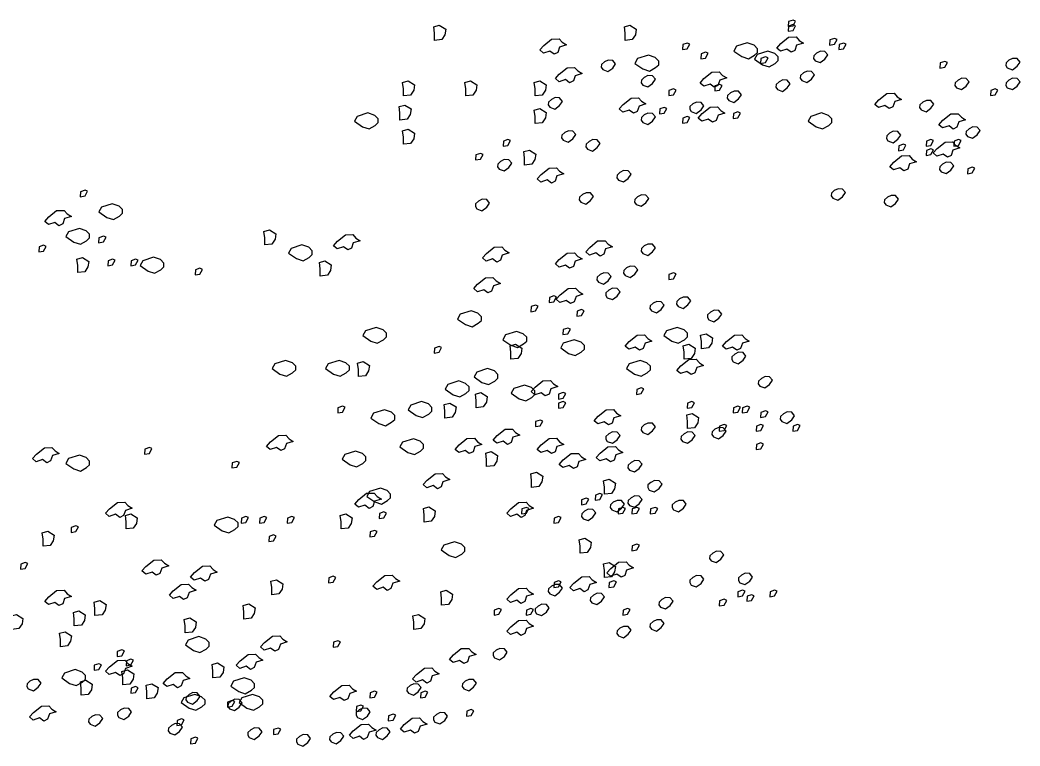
# Model space of a CAD drawing. Header units: millimetres. Extents: x 462666 to 1244237, y 2328025 to 3795663.
# Drawn here: x 1080367 to 1082517, y 2913817 to 2915377 of the extents above; entities that cross this region are included whole.
import ezdxf

# ---------------------------------------------------------------- set-up
doc = ezdxf.new("R2010")
doc.units = ezdxf.units.MM
doc.layers.add('arbre', color=250, linetype='Continuous')

# ---------------------------------------------------------------- blocks, each defined once
blk = doc.blocks.new('arbre3')
at = {"layer": 'arbre', "color": 252}
for points in [[(261.8606, 26.7854), (261.8606, 26.8441), (261.854, 26.8962), (261.8997, 26.9092), (261.9518, 26.8766), (261.9453, 26.831), (261.9192, 26.7919)], [(263.4279, 26.7854), (263.4279, 26.8441), (263.4214, 26.8962), (263.467, 26.9092), (263.5191, 26.8766), (263.5126, 26.831), (263.4865, 26.7919)], [(264.7693, 26.8985), (264.8084, 26.905), (264.8302, 26.9441), (264.8084, 26.9528), (264.7715, 26.9398)], [(264.7693, 26.8607), (264.8084, 26.8672), (264.8302, 26.9063), (264.8084, 26.915), (264.7715, 26.902)], [(264.7073, 26.7593), (264.7725, 26.8114), (264.8334, 26.8136), (264.8594, 26.7854), (264.8942, 26.7636), (264.8377, 26.7462), (264.8225, 26.7028), (264.7921, 26.6876), (264.7573, 26.7137), (264.7051, 26.6963), (264.6747, 26.7223)], [(262.7581, 26.7433), (262.8233, 26.7955), (262.8841, 26.7976), (262.9102, 26.7694), (262.945, 26.7477), (262.8885, 26.7303), (262.8733, 26.6868), (262.8428, 26.6716), (262.808, 26.6977), (262.7559, 26.6803), (262.7255, 26.7064)], [(263.8997, 26.7095), (263.9388, 26.716), (263.9605, 26.7551), (263.9388, 26.7638), (263.9018, 26.7508)], [(264.3871, 26.6521), (264.4414, 26.6347), (264.4914, 26.6629), (264.5175, 26.6868), (264.5175, 26.7172), (264.4892, 26.7455), (264.4327, 26.765), (264.3436, 26.7368), (264.3219, 26.6977)], [(265.1096, 26.7473), (265.1487, 26.7538), (265.1705, 26.7929), (265.1487, 26.8016), (265.1118, 26.7886)], [(265.1852, 26.7095), (265.2244, 26.716), (265.2461, 26.7551), (265.2244, 26.7638), (265.1874, 26.7508)], [(263.5732, 26.5504), (263.6275, 26.533), (263.6775, 26.5612), (263.7036, 26.5851), (263.7036, 26.6155), (263.6753, 26.6438), (263.6188, 26.6633), (263.5297, 26.6351), (263.508, 26.596)], [(264.0509, 26.6339), (264.09, 26.6404), (264.1118, 26.6795), (264.09, 26.6882), (264.0531, 26.6752)], [(264.5566, 26.5843), (264.611, 26.5669), (264.661, 26.5951), (264.687, 26.619), (264.687, 26.6494), (264.6588, 26.6777), (264.6023, 26.6972), (264.5132, 26.669), (264.4914, 26.6299)], [(264.5424, 26.5961), (264.5816, 26.6026), (264.6033, 26.6417), (264.5816, 26.6504), (264.5446, 26.6374)], [(264.9897, 26.6179), (265.031, 26.6027), (265.0702, 26.6309), (265.0941, 26.6657), (265.0702, 26.6939), (265.0332, 26.6961), (265.0028, 26.6809), (264.9789, 26.6592), (264.9767, 26.6374)], [(263.2449, 26.5452), (263.2862, 26.53), (263.3254, 26.5582), (263.3493, 26.593), (263.3254, 26.6213), (263.2884, 26.6234), (263.258, 26.6082), (263.2341, 26.5865), (263.2319, 26.5648)], [(266.0171, 26.5583), (266.0562, 26.5648), (266.0779, 26.604), (266.0562, 26.6126), (266.0193, 26.5996)], [(266.571, 26.5592), (266.6123, 26.544), (266.6514, 26.5722), (266.6753, 26.607), (266.6514, 26.6352), (266.6144, 26.6374), (266.584, 26.6222), (266.5601, 26.6005), (266.5579, 26.5788)], [(262.8866, 26.5083), (262.9518, 26.5605), (263.0126, 26.5626), (263.0387, 26.5344), (263.0735, 26.5127), (263.017, 26.4953), (263.0018, 26.4518), (262.9713, 26.4366), (262.9366, 26.4627), (262.8844, 26.4453), (262.854, 26.4714)], [(263.5721, 26.418), (263.6134, 26.4028), (263.6525, 26.4311), (263.6764, 26.4658), (263.6525, 26.4941), (263.6156, 26.4963), (263.5851, 26.481), (263.5612, 26.4593), (263.5591, 26.4376)], [(264.0762, 26.4718), (264.1414, 26.524), (264.2022, 26.5261), (264.2283, 26.4979), (264.2631, 26.4762), (264.2066, 26.4588), (264.1914, 26.4153), (264.161, 26.4001), (264.1262, 26.4262), (264.074, 26.4088), (264.0436, 26.4349)], [(264.8807, 26.4544), (264.922, 26.4392), (264.9611, 26.4674), (264.985, 26.5022), (264.9611, 26.5304), (264.9242, 26.5326), (264.8937, 26.5174), (264.8698, 26.4957), (264.8677, 26.4739)], [(261.6041, 26.3297), (261.6041, 26.3883), (261.5976, 26.4404), (261.6432, 26.4534), (261.6953, 26.4209), (261.6888, 26.3753), (261.6627, 26.3362)], [(262.117, 26.3297), (262.117, 26.3883), (262.1105, 26.4404), (262.1561, 26.4534), (262.2083, 26.4209), (262.2018, 26.3753), (262.1757, 26.3362)], [(262.687, 26.3297), (262.687, 26.3883), (262.6805, 26.4404), (262.7261, 26.4534), (262.7782, 26.4209), (262.7717, 26.3753), (262.7456, 26.3362)], [(264.1643, 26.3693), (264.2035, 26.3759), (264.2252, 26.415), (264.2035, 26.4237), (264.1665, 26.4106)], [(264.6808, 26.3817), (264.7221, 26.3665), (264.7612, 26.3947), (264.7851, 26.4295), (264.7612, 26.4577), (264.7242, 26.4599), (264.6938, 26.4447), (264.6699, 26.423), (264.6677, 26.4013)], [(266.1529, 26.3957), (266.1942, 26.3805), (266.2334, 26.4087), (266.2573, 26.4435), (266.2334, 26.4717), (266.1964, 26.4739), (266.166, 26.4587), (266.1421, 26.437), (266.1399, 26.4152)], [(266.571, 26.3957), (266.6123, 26.3805), (266.6514, 26.4087), (266.6753, 26.4435), (266.6514, 26.4717), (266.6144, 26.4739), (266.584, 26.4587), (266.5601, 26.437), (266.5579, 26.4152)], [(263.7862, 26.3316), (263.8254, 26.3381), (263.8471, 26.3772), (263.8254, 26.3859), (263.7884, 26.3728)], [(264.2809, 26.2909), (264.3222, 26.2757), (264.3613, 26.3039), (264.3853, 26.3387), (264.3613, 26.3669), (264.3244, 26.3691), (264.294, 26.3539), (264.2701, 26.3321), (264.2679, 26.3104)], [(265.5141, 26.2961), (265.5793, 26.3483), (265.6402, 26.3504), (265.6663, 26.3222), (265.7011, 26.3005), (265.6446, 26.2831), (265.6293, 26.2396), (265.5989, 26.2244), (265.5641, 26.2505), (265.512, 26.2331), (265.4815, 26.2592)], [(266.433, 26.3316), (266.4721, 26.3381), (266.4939, 26.3772), (266.4721, 26.3859), (266.4352, 26.3728)], [(261.5756, 26.1303), (261.5756, 26.1889), (261.5691, 26.241), (261.6147, 26.254), (261.6668, 26.2215), (261.6603, 26.1759), (261.6342, 26.1368)], [(262.8087, 26.2364), (262.85, 26.2212), (262.8892, 26.2494), (262.9131, 26.2842), (262.8892, 26.3124), (262.8522, 26.3146), (262.8218, 26.2994), (262.7979, 26.2776), (262.7957, 26.2559)], [(263.4115, 26.2585), (263.4767, 26.3106), (263.5376, 26.3128), (263.5637, 26.2845), (263.5985, 26.2628), (263.5419, 26.2454), (263.5267, 26.202), (263.4963, 26.1868), (263.4615, 26.2128), (263.4094, 26.1954), (263.3789, 26.2215)], [(263.9719, 26.2), (264.0132, 26.1848), (264.0524, 26.2131), (264.0763, 26.2478), (264.0524, 26.2761), (264.0154, 26.2782), (263.985, 26.263), (263.9611, 26.2413), (263.9589, 26.2196)], [(264.0615, 26.1835), (264.1267, 26.2356), (264.1876, 26.2378), (264.2136, 26.2096), (264.2484, 26.1878), (264.1919, 26.1705), (264.1767, 26.127), (264.1463, 26.1118), (264.1115, 26.1379), (264.0593, 26.1205), (264.0289, 26.1466)], [(265.8621, 26.214), (265.9034, 26.1988), (265.9426, 26.2271), (265.9665, 26.2618), (265.9426, 26.2901), (265.9056, 26.2922), (265.8752, 26.277), (265.8513, 26.2553), (265.8491, 26.2336)], [(261.2672, 26.0758), (261.3215, 26.0584), (261.3715, 26.0866), (261.3976, 26.1105), (261.3976, 26.141), (261.3693, 26.1692), (261.3128, 26.1888), (261.2237, 26.1605), (261.202, 26.1214)], [(262.687, 26.1018), (262.687, 26.1604), (262.6805, 26.2125), (262.7261, 26.2255), (262.7782, 26.193), (262.7717, 26.1474), (262.7456, 26.1083)], [(263.5721, 26.1092), (263.6134, 26.094), (263.6525, 26.1222), (263.6764, 26.157), (263.6525, 26.1852), (263.6156, 26.1874), (263.5851, 26.1722), (263.5612, 26.1505), (263.5591, 26.1287)], [(263.7106, 26.1804), (263.7497, 26.1869), (263.7715, 26.226), (263.7497, 26.2347), (263.7128, 26.2217)], [(263.8997, 26.1048), (263.9388, 26.1113), (263.9605, 26.1504), (263.9388, 26.1591), (263.9018, 26.1461)], [(264.3156, 26.1426), (264.3547, 26.1491), (264.3764, 26.1882), (264.3547, 26.1969), (264.3178, 26.1839)], [(264.9975, 26.0758), (265.0518, 26.0584), (265.1018, 26.0866), (265.1279, 26.1105), (265.1279, 26.141), (265.0996, 26.1692), (265.0431, 26.1888), (264.954, 26.1605), (264.9323, 26.1214)], [(266.0414, 26.1284), (266.1066, 26.1806), (266.1675, 26.1828), (266.1935, 26.1545), (266.2283, 26.1328), (266.1718, 26.1154), (266.1566, 26.0719), (266.1262, 26.0567), (266.0914, 26.0828), (266.0392, 26.0654), (266.0088, 26.0915)], [(266.2438, 25.996), (266.2851, 25.9808), (266.3242, 26.009), (266.3482, 26.0438), (266.3242, 26.0721), (266.2873, 26.0742), (266.2569, 26.059), (266.233, 26.0373), (266.2308, 26.0156)], [(261.6041, 25.9309), (261.6041, 25.9895), (261.5976, 26.0416), (261.6432, 26.0546), (261.6953, 26.0221), (261.6888, 25.9765), (261.6627, 25.9374)], [(262.9178, 25.9639), (262.9591, 25.9486), (262.9982, 25.9769), (263.0221, 26.0116), (262.9982, 26.0399), (262.9613, 26.0421), (262.9308, 26.0269), (262.9069, 26.0051), (262.9048, 25.9834)], [(265.5895, 25.9597), (265.6308, 25.9445), (265.6699, 25.9727), (265.6939, 26.0075), (265.6699, 26.0357), (265.633, 26.0379), (265.6026, 26.0227), (265.5787, 26.001), (265.5765, 25.9792)], [(262.425, 25.9158), (262.4642, 25.9223), (262.4859, 25.9614), (262.4642, 25.9701), (262.4272, 25.9571)], [(263.1177, 25.8912), (263.159, 25.876), (263.1981, 25.9042), (263.2221, 25.939), (263.1981, 25.9672), (263.1612, 25.9694), (263.1308, 25.9542), (263.1069, 25.9325), (263.1047, 25.9107)], [(265.6768, 25.878), (265.7159, 25.8845), (265.7376, 25.9236), (265.7159, 25.9323), (265.679, 25.9193)], [(265.9036, 25.9158), (265.9428, 25.9223), (265.9645, 25.9614), (265.9428, 25.9701), (265.9058, 25.9571)], [(265.9935, 25.8969), (266.0587, 25.949), (266.1195, 25.9512), (266.1456, 25.9229), (266.1804, 25.9012), (266.1239, 25.8838), (266.1087, 25.8404), (266.0782, 25.8252), (266.0435, 25.8512), (265.9913, 25.8339), (265.9609, 25.8599)], [(266.1305, 25.9158), (266.1696, 25.9223), (266.1914, 25.9614), (266.1696, 25.9701), (266.1327, 25.9571)], [(262.1982, 25.8024), (262.2373, 25.8089), (262.259, 25.848), (262.2373, 25.8567), (262.2003, 25.8437)], [(262.6015, 25.76), (262.6015, 25.8186), (262.595, 25.8707), (262.6406, 25.8837), (262.6927, 25.8512), (262.6862, 25.8056), (262.6601, 25.7665)], [(265.6364, 25.7837), (265.7016, 25.8358), (265.7624, 25.838), (265.7885, 25.8098), (265.8233, 25.788), (265.7668, 25.7706), (265.7516, 25.7272), (265.7211, 25.712), (265.6864, 25.7381), (265.6342, 25.7207), (265.6038, 25.7467)], [(265.9036, 25.8402), (265.9428, 25.8467), (265.9645, 25.8858), (265.9428, 25.8945), (265.9058, 25.8815)], [(262.3907, 25.7277), (262.432, 25.7125), (262.4711, 25.7407), (262.495, 25.7755), (262.4711, 25.8037), (262.4342, 25.8059), (262.4038, 25.7907), (262.3799, 25.769), (262.3777, 25.7472)], [(266.0257, 25.7053), (266.067, 25.6901), (266.1061, 25.7184), (266.1301, 25.7531), (266.1061, 25.7814), (266.0692, 25.7835), (266.0388, 25.7683), (266.0149, 25.7466), (266.0127, 25.7249)], [(266.2439, 25.689), (266.2831, 25.6955), (266.3048, 25.7347), (266.2831, 25.7433), (266.2461, 25.7303)], [(262.7366, 25.6837), (262.8018, 25.7359), (262.8627, 25.738), (262.8887, 25.7098), (262.9235, 25.6881), (262.867, 25.6707), (262.8518, 25.6272), (262.8214, 25.612), (262.7866, 25.6381), (262.7344, 25.6207), (262.704, 25.6468)], [(263.3722, 25.6368), (263.4135, 25.6216), (263.4526, 25.6499), (263.4765, 25.6846), (263.4526, 25.7129), (263.4156, 25.7151), (263.3852, 25.6998), (263.3613, 25.6781), (263.3591, 25.6564)], [(258.9464, 25.5001), (258.9856, 25.5066), (259.0073, 25.5457), (258.9856, 25.5544), (258.9486, 25.5413)], [(263.0632, 25.4552), (263.1045, 25.44), (263.1436, 25.4682), (263.1675, 25.503), (263.1436, 25.5312), (263.1067, 25.5334), (263.0762, 25.5182), (263.0523, 25.4964), (263.0502, 25.4747)], [(263.5176, 25.437), (263.5589, 25.4218), (263.598, 25.45), (263.6219, 25.4848), (263.598, 25.513), (263.561, 25.5152), (263.5306, 25.5), (263.5067, 25.4783), (263.5045, 25.4565)], [(265.1351, 25.4873), (265.1764, 25.4721), (265.2156, 25.5004), (265.2395, 25.5351), (265.2156, 25.5634), (265.1786, 25.5655), (265.1482, 25.5503), (265.1243, 25.5286), (265.1221, 25.5069)], [(265.5713, 25.4328), (265.6126, 25.4176), (265.6518, 25.4458), (265.6757, 25.4806), (265.6518, 25.5089), (265.6148, 25.511), (265.5844, 25.4958), (265.5605, 25.4741), (265.5583, 25.4524)], [(259.1646, 25.33), (259.219, 25.3126), (259.269, 25.3409), (259.2951, 25.3648), (259.2951, 25.3952), (259.2668, 25.4235), (259.2103, 25.443), (259.1212, 25.4148), (259.0994, 25.3757)], [(262.209, 25.4007), (262.2503, 25.3854), (262.2894, 25.4137), (262.3133, 25.4485), (262.2894, 25.4767), (262.2524, 25.4789), (262.222, 25.4637), (262.1981, 25.4419), (262.1959, 25.4202)], [(258.6869, 25.3339), (258.7521, 25.386), (258.813, 25.3882), (258.839, 25.36), (258.8738, 25.3382), (258.8173, 25.3209), (258.8021, 25.2774), (258.7717, 25.2622), (258.7369, 25.2883), (258.6847, 25.2709), (258.6543, 25.297)], [(258.8933, 25.1266), (258.9477, 25.1093), (258.9977, 25.1375), (259.0238, 25.1614), (259.0238, 25.1918), (258.9955, 25.2201), (258.939, 25.2396), (258.8499, 25.2114), (258.8281, 25.1723)], [(259.0977, 25.1221), (259.1368, 25.1286), (259.1585, 25.1677), (259.1368, 25.1764), (259.0998, 25.1634)], [(260.4642, 25.1048), (260.4642, 25.1634), (260.4577, 25.2155), (260.5033, 25.2286), (260.5554, 25.196), (260.5489, 25.1504), (260.5229, 25.1113)], [(261.0617, 25.134), (261.1269, 25.1861), (261.1878, 25.1883), (261.2139, 25.1601), (261.2486, 25.1383), (261.1921, 25.121), (261.1769, 25.0775), (261.1465, 25.0623), (261.1117, 25.0884), (261.0595, 25.071), (261.0291, 25.0971)], [(258.6061, 25.0465), (258.6453, 25.053), (258.667, 25.0921), (258.6453, 25.1008), (258.6083, 25.0878)], [(260.7246, 24.991), (260.7789, 24.9737), (260.8289, 25.0019), (260.855, 25.0258), (260.855, 25.0562), (260.8267, 25.0845), (260.7702, 25.104), (260.6811, 25.0758), (260.6594, 25.0367)], [(262.2866, 25.034), (262.3518, 25.0862), (262.4127, 25.0884), (262.4388, 25.0601), (262.4735, 25.0384), (262.417, 25.021), (262.4018, 24.9776), (262.3714, 24.9624), (262.3366, 24.9884), (262.2844, 24.971), (262.254, 24.9971)], [(263.1366, 25.084), (263.2018, 25.1362), (263.2626, 25.1383), (263.2887, 25.1101), (263.3235, 25.0884), (263.267, 25.071), (263.2518, 25.0275), (263.2213, 25.0123), (263.1865, 25.0384), (263.1344, 25.021), (263.104, 25.0471)], [(263.5721, 25.0331), (263.6134, 25.0179), (263.6525, 25.0462), (263.6764, 25.0809), (263.6525, 25.1092), (263.6156, 25.1113), (263.5851, 25.0961), (263.5612, 25.0744), (263.5591, 25.0527)], [(259.5038, 24.8894), (259.5581, 24.872), (259.6081, 24.9002), (259.6342, 24.9241), (259.6342, 24.9545), (259.6059, 24.9828), (259.5494, 25.0023), (259.4603, 24.9741), (259.4386, 24.935)], [(262.8866, 24.9841), (262.9518, 25.0362), (263.0126, 25.0384), (263.0387, 25.0101), (263.0735, 24.9884), (263.017, 24.971), (263.0018, 24.9276), (262.9713, 24.9124), (262.9366, 24.9384), (262.8844, 24.9211), (262.854, 24.9471)], [(258.9254, 24.8769), (258.9254, 24.9355), (258.9188, 24.9876), (258.9645, 25.0007), (259.0166, 24.9681), (259.0101, 24.9225), (258.984, 24.8834)], [(259.1733, 24.9331), (259.2124, 24.9396), (259.2342, 24.9787), (259.2124, 24.9874), (259.1755, 24.9744)], [(259.3623, 24.9331), (259.4015, 24.9396), (259.4232, 24.9787), (259.4015, 24.9874), (259.3645, 24.9744)], [(260.9202, 24.8484), (260.9202, 24.907), (260.9136, 24.9592), (260.9593, 24.9722), (261.0114, 24.9396), (261.0049, 24.894), (260.9788, 24.8549)], [(263.4267, 24.8515), (263.468, 24.8362), (263.5071, 24.8645), (263.531, 24.8993), (263.5071, 24.9275), (263.4702, 24.9297), (263.4397, 24.9145), (263.4158, 24.8927), (263.4137, 24.871)], [(259.8917, 24.8575), (259.9308, 24.864), (259.9526, 24.9032), (259.9308, 24.9118), (259.8939, 24.8988)], [(263.2086, 24.7969), (263.2499, 24.7817), (263.289, 24.81), (263.3129, 24.8447), (263.289, 24.873), (263.2521, 24.8752), (263.2216, 24.86), (263.1977, 24.8382), (263.1956, 24.8165)], [(263.7862, 24.8197), (263.8254, 24.8263), (263.8471, 24.8654), (263.8254, 24.8741), (263.7884, 24.861)], [(262.2148, 24.7816), (262.28, 24.8338), (262.3409, 24.8359), (262.367, 24.8077), (262.4018, 24.786), (262.3452, 24.7686), (262.33, 24.7251), (262.2996, 24.7099), (262.2648, 24.736), (262.2127, 24.7186), (262.1822, 24.7447)], [(262.8031, 24.6308), (262.8423, 24.6373), (262.864, 24.6764), (262.8423, 24.6851), (262.8053, 24.672)], [(262.8939, 24.6938), (262.9591, 24.7459), (263.0199, 24.7481), (263.046, 24.7199), (263.0808, 24.6981), (263.0243, 24.6807), (263.0091, 24.6373), (262.9786, 24.6221), (262.9439, 24.6482), (262.8917, 24.6308), (262.8613, 24.6569)], [(263.2813, 24.6698), (263.3226, 24.6546), (263.3617, 24.6828), (263.3856, 24.7176), (263.3617, 24.7458), (263.3248, 24.748), (263.2943, 24.7328), (263.2704, 24.7111), (263.2683, 24.6893)], [(263.8629, 24.5971), (263.9042, 24.5819), (263.9433, 24.6101), (263.9672, 24.6449), (263.9433, 24.6731), (263.9064, 24.6753), (263.8759, 24.6601), (263.852, 24.6384), (263.8499, 24.6167)], [(262.6519, 24.5552), (262.691, 24.5617), (262.7128, 24.6008), (262.691, 24.6095), (262.6541, 24.5964)], [(263.6448, 24.5608), (263.6861, 24.5456), (263.7252, 24.5738), (263.7491, 24.6086), (263.7252, 24.6368), (263.6883, 24.639), (263.6578, 24.6238), (263.6339, 24.6021), (263.6318, 24.5803)], [(262.115, 24.4487), (262.1693, 24.4313), (262.2193, 24.4595), (262.2454, 24.4834), (262.2454, 24.5139), (262.2171, 24.5421), (262.1606, 24.5617), (262.0715, 24.5334), (262.0498, 24.4943)], [(263.03, 24.5174), (263.0691, 24.5239), (263.0909, 24.563), (263.0691, 24.5717), (263.0322, 24.5587)], [(264.1173, 24.4881), (264.1586, 24.4729), (264.1978, 24.5011), (264.2217, 24.5359), (264.1978, 24.5641), (264.1608, 24.5663), (264.1304, 24.5511), (264.1065, 24.5294), (264.1043, 24.5077)], [(261.335, 24.3131), (261.3893, 24.2957), (261.4393, 24.324), (261.4654, 24.3479), (261.4654, 24.3783), (261.4372, 24.4065), (261.3807, 24.4261), (261.2915, 24.3978), (261.2698, 24.3587)], [(263.8106, 24.3131), (263.8649, 24.2957), (263.9149, 24.324), (263.941, 24.3479), (263.941, 24.3783), (263.9127, 24.4065), (263.8562, 24.4261), (263.7671, 24.3978), (263.7454, 24.3587)], [(262.488, 24.2792), (262.5423, 24.2618), (262.5923, 24.2901), (262.6184, 24.314), (262.6184, 24.3444), (262.5902, 24.3726), (262.5337, 24.3922), (262.4445, 24.3639), (262.4228, 24.3248)], [(262.9166, 24.3662), (262.9557, 24.3727), (262.9774, 24.4118), (262.9557, 24.4205), (262.9188, 24.4075)], [(263.4615, 24.3094), (263.5267, 24.3615), (263.5876, 24.3637), (263.6137, 24.3355), (263.6485, 24.3137), (263.5919, 24.2964), (263.5767, 24.2529), (263.5463, 24.2377), (263.5115, 24.2638), (263.4594, 24.2464), (263.4289, 24.2725)], [(264.0548, 24.2502), (264.0548, 24.3089), (264.0483, 24.361), (264.0939, 24.374), (264.1461, 24.3414), (264.1395, 24.2958), (264.1135, 24.2567)], [(264.2615, 24.3094), (264.3267, 24.3615), (264.3875, 24.3637), (264.4136, 24.3355), (264.4484, 24.3137), (264.3919, 24.2964), (264.3767, 24.2529), (264.3462, 24.2377), (264.3115, 24.2638), (264.2593, 24.2464), (264.2289, 24.2725)], [(261.8579, 24.215), (261.897, 24.2215), (261.9187, 24.2606), (261.897, 24.2693), (261.86, 24.2563)], [(262.4875, 24.1648), (262.4875, 24.2234), (262.481, 24.2755), (262.5266, 24.2885), (262.5787, 24.256), (262.5722, 24.2104), (262.5461, 24.1713)], [(262.9628, 24.2114), (263.0171, 24.194), (263.0671, 24.2223), (263.0932, 24.2462), (263.0932, 24.2766), (263.0649, 24.3048), (263.0084, 24.3244), (262.9193, 24.2961), (262.8976, 24.257)], [(263.9123, 24.1648), (263.9123, 24.2234), (263.9058, 24.2755), (263.9514, 24.2885), (264.0036, 24.256), (263.9971, 24.2104), (263.971, 24.1713)], [(264.3173, 24.1429), (264.3586, 24.1277), (264.3977, 24.156), (264.4216, 24.1907), (264.3977, 24.219), (264.3607, 24.2211), (264.3303, 24.2059), (264.3064, 24.1842), (264.3042, 24.1625)], [(260.5889, 24.0419), (260.6433, 24.0245), (260.6933, 24.0528), (260.7194, 24.0767), (260.7194, 24.1071), (260.6911, 24.1353), (260.6346, 24.1549), (260.5455, 24.1266), (260.5237, 24.0875)], [(261.0298, 24.0419), (261.0841, 24.0245), (261.1341, 24.0528), (261.1602, 24.0767), (261.1602, 24.1071), (261.132, 24.1353), (261.0754, 24.1549), (260.9863, 24.1266), (260.9646, 24.0875)], [(261.2336, 24.0223), (261.2336, 24.081), (261.2271, 24.1331), (261.2727, 24.1461), (261.3249, 24.1135), (261.3183, 24.0679), (261.2923, 24.0289)], [(263.5054, 24.0419), (263.5597, 24.0245), (263.6097, 24.0528), (263.6358, 24.0767), (263.6358, 24.1071), (263.6075, 24.1353), (263.551, 24.1549), (263.4619, 24.1266), (263.4402, 24.0875)], [(263.8865, 24.1095), (263.9517, 24.1616), (264.0126, 24.1638), (264.0386, 24.1356), (264.0734, 24.1138), (264.0169, 24.0965), (264.0017, 24.053), (263.9713, 24.0378), (263.9365, 24.0639), (263.8843, 24.0465), (263.8539, 24.0726)], [(262.2506, 23.9741), (262.305, 23.9567), (262.355, 23.985), (262.381, 24.0089), (262.381, 24.0393), (262.3528, 24.0675), (262.2963, 24.0871), (262.2072, 24.0588), (262.1854, 24.0197)], [(264.5354, 23.9431), (264.5767, 23.9279), (264.6158, 23.9561), (264.6397, 23.9909), (264.6158, 24.0191), (264.5788, 24.0213), (264.5484, 24.0061), (264.5245, 23.9844), (264.5223, 23.9626)], [(262.0132, 23.8724), (262.0676, 23.855), (262.1176, 23.8833), (262.1437, 23.9072), (262.1437, 23.9376), (262.1154, 23.9658), (262.0589, 23.9854), (261.9698, 23.9571), (261.948, 23.918)], [(262.5558, 23.8385), (262.6102, 23.8211), (262.6602, 23.8494), (262.6862, 23.8733), (262.6862, 23.9037), (262.658, 23.9319), (262.6015, 23.9515), (262.5124, 23.9233), (262.4906, 23.8841)], [(262.6866, 23.9346), (262.7518, 23.9867), (262.8127, 23.9889), (262.8387, 23.9607), (262.8735, 23.9389), (262.817, 23.9215), (262.8018, 23.8781), (262.7714, 23.8629), (262.7366, 23.889), (262.6844, 23.8716), (262.654, 23.8976)], [(262.2025, 23.766), (262.2025, 23.8246), (262.196, 23.8767), (262.2416, 23.8897), (262.2938, 23.8572), (262.2872, 23.8116), (262.2612, 23.7725)], [(262.8788, 23.8371), (262.9179, 23.8436), (262.9396, 23.8827), (262.9179, 23.8914), (262.8809, 23.8783)], [(263.5216, 23.8748), (263.5607, 23.8814), (263.5824, 23.9205), (263.5607, 23.9292), (263.5237, 23.9161)], [(261.0638, 23.7237), (261.103, 23.7302), (261.1247, 23.7693), (261.103, 23.778), (261.066, 23.7649)], [(261.708, 23.7029), (261.7624, 23.6855), (261.8124, 23.7138), (261.8384, 23.7377), (261.8384, 23.7681), (261.8102, 23.7963), (261.7537, 23.8159), (261.6646, 23.7877), (261.6428, 23.7486)], [(261.946, 23.6805), (261.946, 23.7392), (261.9395, 23.7913), (261.9852, 23.8043), (262.0373, 23.7717), (262.0308, 23.7261), (262.0047, 23.687)], [(262.8788, 23.7615), (262.9179, 23.768), (262.9396, 23.8071), (262.9179, 23.8158), (262.8809, 23.8027)], [(263.9375, 23.7615), (263.9766, 23.768), (263.9983, 23.8071), (263.9766, 23.8158), (263.9396, 23.8027)], [(264.3156, 23.7237), (264.3547, 23.7302), (264.3764, 23.7693), (264.3547, 23.778), (264.3178, 23.7649)], [(264.3912, 23.7237), (264.4303, 23.7302), (264.4521, 23.7693), (264.4303, 23.778), (264.3934, 23.7649)], [(261.4028, 23.6351), (261.4572, 23.6177), (261.5072, 23.646), (261.5332, 23.6699), (261.5332, 23.7003), (261.505, 23.7286), (261.4485, 23.7481), (261.3594, 23.7199), (261.3376, 23.6808)], [(263.2054, 23.6956), (263.2706, 23.7478), (263.3315, 23.7499), (263.3576, 23.7217), (263.3923, 23.7), (263.3358, 23.6826), (263.3206, 23.6391), (263.2902, 23.6239), (263.2554, 23.65), (263.2032, 23.6326), (263.1728, 23.6587)], [(263.9408, 23.5951), (263.9408, 23.6537), (263.9343, 23.7058), (263.9799, 23.7188), (264.0321, 23.6863), (264.0256, 23.6407), (263.9995, 23.6016)], [(264.5424, 23.6859), (264.5816, 23.6924), (264.6033, 23.7315), (264.5816, 23.7402), (264.5446, 23.7272)], [(264.7171, 23.6524), (264.7584, 23.6372), (264.7975, 23.6654), (264.8215, 23.7002), (264.7975, 23.7284), (264.7606, 23.7306), (264.7302, 23.7154), (264.7063, 23.6937), (264.7041, 23.6719)], [(262.6897, 23.6103), (262.7288, 23.6168), (262.7506, 23.6559), (262.7288, 23.6646), (262.6919, 23.6516)], [(263.5721, 23.5616), (263.6134, 23.5463), (263.6525, 23.5746), (263.6764, 23.6094), (263.6525, 23.6376), (263.6156, 23.6398), (263.5851, 23.6246), (263.5612, 23.6028), (263.5591, 23.5811)], [(264.2022, 23.5725), (264.2413, 23.579), (264.263, 23.6181), (264.2413, 23.6268), (264.2043, 23.6138)], [(264.5046, 23.5725), (264.5438, 23.579), (264.5655, 23.6181), (264.5438, 23.6268), (264.5068, 23.6138)], [(264.8071, 23.5725), (264.8463, 23.579), (264.868, 23.6181), (264.8463, 23.6268), (264.8093, 23.6138)], [(260.5118, 23.4848), (260.577, 23.5369), (260.6378, 23.5391), (260.6639, 23.5109), (260.6987, 23.4891), (260.6422, 23.4718), (260.627, 23.4283), (260.5965, 23.4131), (260.5618, 23.4392), (260.5096, 23.4218), (260.4792, 23.4479)], [(262.3746, 23.5359), (262.4398, 23.588), (262.5007, 23.5902), (262.5267, 23.562), (262.5615, 23.5403), (262.505, 23.5229), (262.4898, 23.4794), (262.4594, 23.4642), (262.4246, 23.4903), (262.3724, 23.4729), (262.342, 23.499)], [(263.2813, 23.4889), (263.3226, 23.4737), (263.3617, 23.5019), (263.3856, 23.5367), (263.3617, 23.5649), (263.3248, 23.5671), (263.2943, 23.5519), (263.2704, 23.5302), (263.2683, 23.5084)], [(263.8992, 23.4889), (263.9405, 23.4737), (263.9797, 23.5019), (264.0036, 23.5367), (263.9797, 23.5649), (263.9427, 23.5671), (263.9123, 23.5519), (263.8884, 23.5302), (263.8862, 23.5084)], [(264.1537, 23.5252), (264.195, 23.51), (264.2341, 23.5383), (264.258, 23.573), (264.2341, 23.6013), (264.1972, 23.6034), (264.1667, 23.5882), (264.1428, 23.5665), (264.1407, 23.5448)], [(258.5869, 23.3849), (258.6521, 23.437), (258.713, 23.4392), (258.7391, 23.4109), (258.7738, 23.3892), (258.7173, 23.3718), (258.7021, 23.3284), (258.6717, 23.3132), (258.6369, 23.3392), (258.5847, 23.3218), (258.5543, 23.3479)], [(261.6402, 23.3978), (261.6946, 23.3805), (261.7445, 23.4087), (261.7706, 23.4326), (261.7706, 23.463), (261.7424, 23.4913), (261.6859, 23.5108), (261.5967, 23.4826), (261.575, 23.4435)], [(262.0616, 23.4598), (262.1268, 23.512), (262.1877, 23.5141), (262.2138, 23.4859), (262.2486, 23.4642), (262.1921, 23.4468), (262.1768, 23.4033), (262.1464, 23.3881), (262.1116, 23.4142), (262.0595, 23.3968), (262.029, 23.4229)], [(262.7366, 23.4598), (262.8018, 23.512), (262.8627, 23.5141), (262.8887, 23.4859), (262.9235, 23.4642), (262.867, 23.4468), (262.8518, 23.4033), (262.8214, 23.3881), (262.7866, 23.4142), (262.7344, 23.3968), (262.704, 23.4229)], [(263.2214, 23.3922), (263.2866, 23.4443), (263.3475, 23.4465), (263.3735, 23.4182), (263.4083, 23.3965), (263.3518, 23.3791), (263.3366, 23.3357), (263.3062, 23.3205), (263.2714, 23.3465), (263.2192, 23.3292), (263.1888, 23.3552)], [(264.5046, 23.4213), (264.5438, 23.4278), (264.5655, 23.4669), (264.5438, 23.4756), (264.5068, 23.4626)], [(258.8933, 23.2623), (258.9477, 23.2449), (258.9977, 23.2731), (259.0238, 23.297), (259.0238, 23.3274), (258.9955, 23.3557), (258.939, 23.3752), (258.8499, 23.347), (258.8281, 23.3079)], [(259.4758, 23.3835), (259.5149, 23.39), (259.5366, 23.4291), (259.5149, 23.4378), (259.478, 23.4248)], [(261.1654, 23.2962), (261.2198, 23.2788), (261.2698, 23.307), (261.2959, 23.3309), (261.2959, 23.3613), (261.2676, 23.3896), (261.2111, 23.4091), (261.122, 23.3809), (261.1002, 23.3418)], [(262.288, 23.2817), (262.288, 23.3404), (262.2815, 23.3925), (262.3271, 23.4055), (262.3792, 23.3729), (262.3727, 23.3273), (262.3467, 23.2882)], [(262.9178, 23.3363), (262.983, 23.3884), (263.0439, 23.3906), (263.07, 23.3623), (263.1048, 23.3406), (263.0482, 23.3232), (263.033, 23.2798), (263.0026, 23.2646), (262.9678, 23.2906), (262.9157, 23.2733), (262.8852, 23.2993)], [(260.1942, 23.2701), (260.2333, 23.2766), (260.255, 23.3157), (260.2333, 23.3244), (260.1964, 23.3114)], [(263.463, 23.2527), (263.5043, 23.2375), (263.5435, 23.2657), (263.5674, 23.3005), (263.5435, 23.3288), (263.5065, 23.3309), (263.4761, 23.3157), (263.4522, 23.294), (263.45, 23.2723)], [(261.7994, 23.1707), (261.8646, 23.2228), (261.9255, 23.225), (261.9516, 23.1967), (261.9863, 23.175), (261.9298, 23.1576), (261.9146, 23.1142), (261.8842, 23.099), (261.8494, 23.125), (261.7972, 23.1077), (261.7668, 23.1337)], [(262.6585, 23.1108), (262.6585, 23.1694), (262.652, 23.2216), (262.6976, 23.2346), (262.7497, 23.202), (262.7432, 23.1564), (262.7171, 23.1173)], [(263.2569, 23.0538), (263.2569, 23.1125), (263.2504, 23.1646), (263.296, 23.1776), (263.3481, 23.145), (263.3416, 23.0994), (263.3156, 23.0604)], [(263.6266, 23.0892), (263.6679, 23.074), (263.707, 23.1022), (263.731, 23.137), (263.707, 23.1652), (263.6701, 23.1674), (263.6397, 23.1522), (263.6158, 23.1305), (263.6136, 23.1088)], [(261.2367, 23.01), (261.3019, 23.0622), (261.3628, 23.0644), (261.3889, 23.0361), (261.4236, 23.0144), (261.3671, 22.997), (261.3519, 22.9535), (261.3215, 22.9383), (261.2867, 22.9644), (261.2345, 22.947), (261.2041, 22.9731)], [(261.3689, 22.9911), (261.4233, 22.9737), (261.4732, 23.0019), (261.4993, 23.0258), (261.4993, 23.0562), (261.4711, 23.0845), (261.4146, 23.104), (261.3254, 23.0758), (261.3037, 23.0367)], [(263.1813, 23.0056), (263.2204, 23.0121), (263.2421, 23.0512), (263.2204, 23.0599), (263.1834, 23.0468)], [(263.463, 22.962), (263.5043, 22.9468), (263.5435, 22.9751), (263.5674, 23.0098), (263.5435, 23.0381), (263.5065, 23.0402), (263.4761, 23.025), (263.4522, 23.0033), (263.45, 22.9816)], [(259.1869, 22.9351), (259.2521, 22.9872), (259.3129, 22.9894), (259.339, 22.9611), (259.3738, 22.9394), (259.3173, 22.922), (259.3021, 22.8786), (259.2716, 22.8634), (259.2369, 22.8894), (259.1847, 22.8721), (259.1543, 22.8981)], [(261.7751, 22.826), (261.7751, 22.8846), (261.7686, 22.9367), (261.8142, 22.9497), (261.8663, 22.9172), (261.8598, 22.8716), (261.8337, 22.8325)], [(262.4866, 22.9351), (262.5518, 22.9872), (262.6127, 22.9894), (262.6388, 22.9611), (262.6735, 22.9394), (262.617, 22.922), (262.6018, 22.8786), (262.5714, 22.8634), (262.5366, 22.8894), (262.4844, 22.8721), (262.454, 22.8981)], [(262.5763, 22.8922), (262.6154, 22.8987), (262.6371, 22.9378), (262.6154, 22.9465), (262.5785, 22.9334)], [(263.0678, 22.9678), (263.1069, 22.9743), (263.1287, 23.0134), (263.1069, 23.0221), (263.07, 23.009)], [(263.3176, 22.9257), (263.3589, 22.9105), (263.3981, 22.9387), (263.422, 22.9735), (263.3981, 23.0017), (263.3611, 23.0039), (263.3307, 22.9887), (263.3068, 22.967), (263.3046, 22.9452)], [(263.3703, 22.8922), (263.4094, 22.8987), (263.4312, 22.9378), (263.4094, 22.9465), (263.3725, 22.9334)], [(263.4837, 22.8922), (263.5229, 22.8987), (263.5446, 22.9378), (263.5229, 22.9465), (263.4859, 22.9334)], [(263.635, 22.8922), (263.6741, 22.8987), (263.6958, 22.9378), (263.6741, 22.9465), (263.6372, 22.9334)], [(263.8265, 22.9257), (263.8678, 22.9105), (263.907, 22.9387), (263.9309, 22.9735), (263.907, 23.0017), (263.87, 23.0039), (263.8396, 22.9887), (263.8157, 22.967), (263.8135, 22.9452)], [(259.3243, 22.769), (259.3243, 22.8276), (259.3178, 22.8797), (259.3634, 22.8928), (259.4156, 22.8602), (259.409, 22.8146), (259.383, 22.7755)], [(260.1142, 22.7538), (260.1685, 22.7364), (260.2185, 22.7646), (260.2446, 22.7885), (260.2446, 22.819), (260.2163, 22.8472), (260.1598, 22.8668), (260.0707, 22.8385), (260.049, 22.7994)], [(260.2698, 22.8166), (260.3089, 22.8231), (260.3307, 22.8622), (260.3089, 22.8709), (260.272, 22.8579)], [(260.4211, 22.8166), (260.4602, 22.8231), (260.4819, 22.8622), (260.4602, 22.8709), (260.4232, 22.8579)], [(260.6479, 22.8166), (260.687, 22.8231), (260.7088, 22.8622), (260.687, 22.8709), (260.6501, 22.8579)], [(261.0911, 22.769), (261.0911, 22.8276), (261.0846, 22.8797), (261.1302, 22.8928), (261.1824, 22.8602), (261.1759, 22.8146), (261.1498, 22.7755)], [(261.4041, 22.8544), (261.4433, 22.8609), (261.465, 22.9), (261.4433, 22.9087), (261.4063, 22.8957)], [(262.841, 22.8166), (262.8801, 22.8231), (262.9018, 22.8622), (262.8801, 22.8709), (262.8431, 22.8579)], [(263.0814, 22.853), (263.1227, 22.8378), (263.1618, 22.8661), (263.1857, 22.9008), (263.1618, 22.9291), (263.1248, 22.9312), (263.0944, 22.916), (263.0705, 22.8943), (263.0683, 22.8726)], [(258.8708, 22.741), (258.9099, 22.7475), (258.9317, 22.7866), (258.9099, 22.7953), (258.873, 22.7823)], [(258.6404, 22.6266), (258.6404, 22.6852), (258.6339, 22.7373), (258.6795, 22.7503), (258.7316, 22.7178), (258.7251, 22.6722), (258.699, 22.6331)], [(260.4967, 22.6654), (260.5358, 22.6719), (260.5575, 22.711), (260.5358, 22.7197), (260.4989, 22.7067)], [(261.3285, 22.7032), (261.3676, 22.7097), (261.3894, 22.7488), (261.3676, 22.7575), (261.3307, 22.7445)], [(261.9793, 22.5504), (262.0337, 22.533), (262.0837, 22.5613), (262.1097, 22.5852), (262.1097, 22.6156), (262.0815, 22.6438), (262.025, 22.6634), (261.9359, 22.6351), (261.9141, 22.596)], [(263.0574, 22.5696), (263.0574, 22.6282), (263.0509, 22.6803), (263.0965, 22.6934), (263.1487, 22.6608), (263.1422, 22.6152), (263.1161, 22.5761)], [(263.4837, 22.5898), (263.5229, 22.5963), (263.5446, 22.6354), (263.5229, 22.6441), (263.4859, 22.6311)], [(264.1355, 22.5078), (264.1768, 22.4926), (264.2159, 22.5209), (264.2399, 22.5556), (264.2159, 22.5839), (264.179, 22.5861), (264.1486, 22.5708), (264.1247, 22.5491), (264.1225, 22.5274)], [(258.4549, 22.4386), (258.494, 22.4451), (258.5157, 22.4842), (258.494, 22.4929), (258.4571, 22.4799)], [(259.4868, 22.4603), (259.552, 22.5124), (259.6129, 22.5146), (259.639, 22.4864), (259.6738, 22.4646), (259.6172, 22.4473), (259.602, 22.4038), (259.5716, 22.3886), (259.5368, 22.4147), (259.4847, 22.3973), (259.4542, 22.4234)], [(259.8868, 22.4103), (259.952, 22.4625), (260.0129, 22.4646), (260.039, 22.4364), (260.0737, 22.4147), (260.0172, 22.3973), (260.002, 22.3538), (259.9716, 22.3386), (259.9368, 22.3647), (259.8846, 22.3473), (259.8542, 22.3734)], [(263.2569, 22.3702), (263.2569, 22.4288), (263.2504, 22.4809), (263.296, 22.494), (263.3481, 22.4614), (263.3416, 22.4158), (263.3156, 22.3767)], [(263.3093, 22.444), (263.3745, 22.4961), (263.4353, 22.4983), (263.4614, 22.4701), (263.4962, 22.4483), (263.4397, 22.431), (263.4245, 22.3875), (263.394, 22.3723), (263.3593, 22.3984), (263.3071, 22.381), (263.2767, 22.4071)], [(260.9882, 22.3252), (261.0273, 22.3318), (261.0491, 22.3709), (261.0273, 22.3796), (260.9904, 22.3665)], [(261.3867, 22.3354), (261.4519, 22.3875), (261.5128, 22.3897), (261.5388, 22.3614), (261.5736, 22.3397), (261.5171, 22.3223), (261.5019, 22.2789), (261.4715, 22.2637), (261.4367, 22.2897), (261.3845, 22.2724), (261.3541, 22.2984)], [(263.0057, 22.3242), (263.0709, 22.3763), (263.1318, 22.3785), (263.1579, 22.3503), (263.1926, 22.3286), (263.1361, 22.3112), (263.1209, 22.2677), (263.0905, 22.2525), (263.0557, 22.2786), (263.0035, 22.2612), (262.9731, 22.2873)], [(263.9719, 22.308), (264.0132, 22.2928), (264.0524, 22.321), (264.0763, 22.3558), (264.0524, 22.384), (264.0154, 22.3862), (263.985, 22.371), (263.9611, 22.3493), (263.9589, 22.3275)], [(264.3718, 22.3262), (264.4131, 22.311), (264.4522, 22.3392), (264.4761, 22.374), (264.4522, 22.4022), (264.4153, 22.4044), (264.3848, 22.3892), (264.3609, 22.3674), (264.3588, 22.3457)], [(259.7118, 22.2604), (259.777, 22.3125), (259.8379, 22.3147), (259.864, 22.2865), (259.8987, 22.2647), (259.8422, 22.2474), (259.827, 22.2039), (259.7966, 22.1887), (259.7618, 22.2148), (259.7096, 22.1974), (259.6792, 22.2235)], [(260.5212, 22.2278), (260.5212, 22.2864), (260.5147, 22.3385), (260.5603, 22.3515), (260.6124, 22.319), (260.6059, 22.2734), (260.5798, 22.2343)], [(262.8087, 22.2353), (262.85, 22.2201), (262.8892, 22.2484), (262.9131, 22.2831), (262.8892, 22.3114), (262.8522, 22.3135), (262.8218, 22.2983), (262.7979, 22.2766), (262.7957, 22.2549)], [(262.841, 22.2874), (262.8801, 22.294), (262.9018, 22.3331), (262.8801, 22.3418), (262.8431, 22.3287)], [(263.2947, 22.2874), (263.3338, 22.294), (263.3555, 22.3331), (263.3338, 22.3418), (263.2969, 22.3287)], [(258.6869, 22.2104), (258.7521, 22.2626), (258.813, 22.2647), (258.839, 22.2365), (258.8738, 22.2148), (258.8173, 22.1974), (258.8021, 22.1539), (258.7717, 22.1387), (258.7369, 22.1648), (258.6847, 22.1474), (258.6543, 22.1735)], [(261.9176, 22.1423), (261.9176, 22.2009), (261.911, 22.2531), (261.9567, 22.2661), (262.0088, 22.2335), (262.0023, 22.1879), (261.9762, 22.1488)], [(262.4864, 22.2284), (262.5516, 22.2805), (262.6125, 22.2827), (262.6386, 22.2545), (262.6734, 22.2327), (262.6169, 22.2153), (262.6016, 22.1719), (262.5712, 22.1567), (262.5364, 22.1828), (262.4843, 22.1654), (262.4538, 22.1914)], [(263.1541, 22.1627), (263.1954, 22.1474), (263.2345, 22.1757), (263.2584, 22.2105), (263.2345, 22.2387), (263.1975, 22.2409), (263.1671, 22.2257), (263.1432, 22.2039), (263.141, 22.1822)], [(264.3534, 22.2118), (264.3925, 22.2184), (264.4143, 22.2575), (264.3925, 22.2662), (264.3556, 22.2531)], [(264.429, 22.1741), (264.4681, 22.1806), (264.4899, 22.2197), (264.4681, 22.2284), (264.4312, 22.2153)], [(264.6181, 22.2118), (264.6572, 22.2184), (264.6789, 22.2575), (264.6572, 22.2662), (264.6202, 22.2531)], [(259.0678, 22.0569), (259.0678, 22.1155), (259.0613, 22.1676), (259.107, 22.1806), (259.1591, 22.1481), (259.1526, 22.1025), (259.1265, 22.0634)], [(260.2932, 22.0284), (260.2932, 22.087), (260.2867, 22.1391), (260.3323, 22.1521), (260.3845, 22.1196), (260.3779, 22.074), (260.3519, 22.0349)], [(262.6997, 22.0718), (262.741, 22.0566), (262.7801, 22.0849), (262.804, 22.1196), (262.7801, 22.1479), (262.7432, 22.15), (262.7127, 22.1348), (262.6888, 22.1131), (262.6867, 22.0914)], [(263.7175, 22.1263), (263.7588, 22.1111), (263.7979, 22.1394), (263.8218, 22.1741), (263.7979, 22.2024), (263.761, 22.2045), (263.7305, 22.1893), (263.7066, 22.1676), (263.7045, 22.1459)], [(264.2022, 22.1363), (264.2413, 22.1428), (264.263, 22.1819), (264.2413, 22.1906), (264.2043, 22.1775)], [(258.3839, 21.9429), (258.3839, 22.0015), (258.3774, 22.0537), (258.423, 22.0667), (258.4752, 22.0341), (258.4686, 21.9885), (258.4426, 21.9494)], [(258.8969, 21.9714), (258.8969, 22.03), (258.8904, 22.0821), (258.936, 22.0952), (258.9881, 22.0626), (258.9816, 22.017), (258.9555, 21.9779)], [(261.6896, 21.9429), (261.6896, 22.0015), (261.6831, 22.0537), (261.7287, 22.0667), (261.7808, 22.0341), (261.7743, 21.9885), (261.7482, 21.9494)], [(262.3494, 22.0607), (262.3885, 22.0672), (262.4103, 22.1063), (262.3885, 22.115), (262.3516, 22.1019)], [(262.6141, 22.0607), (262.6532, 22.0672), (262.6749, 22.1063), (262.6532, 22.115), (262.6163, 22.1019)], [(263.4081, 22.0607), (263.4472, 22.0672), (263.469, 22.1063), (263.4472, 22.115), (263.4103, 22.1019)], [(259.8088, 21.9144), (259.8088, 21.9731), (259.8023, 22.0252), (259.8479, 22.0382), (259.9, 22.0056), (259.8935, 21.96), (259.8674, 21.9209)], [(262.4864, 21.9649), (262.5516, 22.017), (262.6125, 22.0192), (262.6386, 21.9909), (262.6734, 21.9692), (262.6169, 21.9518), (262.6016, 21.9084), (262.5712, 21.8932), (262.5364, 21.9192), (262.4843, 21.9019), (262.4538, 21.9279)], [(263.3722, 21.8901), (263.4135, 21.8749), (263.4526, 21.9032), (263.4765, 21.9379), (263.4526, 21.9662), (263.4156, 21.9684), (263.3852, 21.9531), (263.3613, 21.9314), (263.3591, 21.9097)], [(263.6448, 21.9446), (263.6861, 21.9294), (263.7252, 21.9577), (263.7491, 21.9924), (263.7252, 22.0207), (263.6883, 22.0229), (263.6578, 22.0077), (263.6339, 21.9859), (263.6318, 21.9642)], [(258.7829, 21.8005), (258.7829, 21.8591), (258.7764, 21.9112), (258.822, 21.9243), (258.8741, 21.8917), (258.8676, 21.8461), (258.8415, 21.807)], [(259.8768, 21.7707), (259.9311, 21.7534), (259.9811, 21.7816), (260.0072, 21.8055), (260.0072, 21.8359), (259.979, 21.8642), (259.9224, 21.8837), (259.8333, 21.8555), (259.8116, 21.8164)], [(260.4618, 21.8356), (260.527, 21.8878), (260.5878, 21.8899), (260.6139, 21.8617), (260.6487, 21.84), (260.5922, 21.8226), (260.577, 21.7791), (260.5465, 21.7639), (260.5118, 21.79), (260.4596, 21.7726), (260.4292, 21.7987)], [(261.026, 21.7961), (261.0652, 21.8026), (261.0869, 21.8417), (261.0652, 21.8504), (261.0282, 21.8374)], [(259.2489, 21.7205), (259.288, 21.727), (259.3098, 21.7661), (259.288, 21.7748), (259.2511, 21.7618)], [(260.2618, 21.6857), (260.327, 21.7378), (260.3878, 21.74), (260.4139, 21.7118), (260.4487, 21.69), (260.3922, 21.6726), (260.377, 21.6292), (260.3465, 21.614), (260.3118, 21.6401), (260.2596, 21.6227), (260.2292, 21.6487)], [(262.0151, 21.7333), (262.0803, 21.7854), (262.1412, 21.7876), (262.1673, 21.7594), (262.202, 21.7376), (262.1455, 21.7203), (262.1303, 21.6768), (262.0999, 21.6616), (262.0651, 21.6877), (262.0129, 21.6703), (261.9825, 21.6964)], [(262.3544, 21.7085), (262.3957, 21.6933), (262.4348, 21.7215), (262.4587, 21.7563), (262.4348, 21.7845), (262.3978, 21.7867), (262.3674, 21.7715), (262.3435, 21.7497), (262.3413, 21.728)], [(259.0599, 21.6071), (259.099, 21.6136), (259.1207, 21.6527), (259.099, 21.6614), (259.062, 21.6484)], [(259.1869, 21.6357), (259.2521, 21.6878), (259.3129, 21.69), (259.339, 21.6618), (259.3738, 21.6401), (259.3173, 21.6227), (259.3021, 21.5792), (259.2716, 21.564), (259.2369, 21.5901), (259.1847, 21.5727), (259.1543, 21.5988)], [(259.3245, 21.6449), (259.3637, 21.6514), (259.3854, 21.6905), (259.3637, 21.6992), (259.3267, 21.6862)], [(260.0367, 21.5441), (260.0367, 21.6028), (260.0302, 21.6549), (260.0758, 21.6679), (260.128, 21.6353), (260.1215, 21.5897), (260.0954, 21.5506)], [(258.8594, 21.4996), (258.9138, 21.4822), (258.9638, 21.5104), (258.9898, 21.5343), (258.9898, 21.5647), (258.9616, 21.593), (258.9051, 21.6125), (258.816, 21.5843), (258.7942, 21.5452)], [(259.2958, 21.4872), (259.2958, 21.5458), (259.2893, 21.5979), (259.3349, 21.6109), (259.3871, 21.5784), (259.3805, 21.5328), (259.3545, 21.4937)], [(259.6618, 21.5358), (259.727, 21.5879), (259.7879, 21.5901), (259.814, 21.5618), (259.8487, 21.5401), (259.7922, 21.5227), (259.777, 21.4793), (259.7466, 21.4641), (259.7118, 21.4901), (259.6597, 21.4727), (259.6292, 21.4988)], [(261.7115, 21.5736), (261.7767, 21.6257), (261.8376, 21.6279), (261.8637, 21.5997), (261.8985, 21.5779), (261.842, 21.5605), (261.8267, 21.5171), (261.7963, 21.5019), (261.7615, 21.528), (261.7094, 21.5106), (261.6789, 21.5366)], [(258.5194, 21.4541), (258.5607, 21.4389), (258.5999, 21.4672), (258.6238, 21.5019), (258.5999, 21.5302), (258.5629, 21.5323), (258.5325, 21.5171), (258.5086, 21.4954), (258.5064, 21.4737)], [(258.9539, 21.4017), (258.9539, 21.4603), (258.9473, 21.5124), (258.993, 21.5255), (259.0451, 21.4929), (259.0386, 21.4473), (259.0125, 21.4082)], [(259.3623, 21.4181), (259.4015, 21.4247), (259.4232, 21.4638), (259.4015, 21.4725), (259.3645, 21.4594)], [(259.4953, 21.3732), (259.4953, 21.4318), (259.4888, 21.484), (259.5344, 21.497), (259.5865, 21.4644), (259.58, 21.4188), (259.554, 21.3797)], [(260.2498, 21.4318), (260.3042, 21.4144), (260.3542, 21.4426), (260.3802, 21.4665), (260.3802, 21.4969), (260.352, 21.5252), (260.2955, 21.5447), (260.2064, 21.5165), (260.1846, 21.4774)], [(261.0325, 21.4298), (261.0977, 21.482), (261.1586, 21.4842), (261.1847, 21.4559), (261.2194, 21.4342), (261.1629, 21.4168), (261.1477, 21.3734), (261.1173, 21.3581), (261.0825, 21.3842), (261.0303, 21.3668), (260.9999, 21.3929)], [(261.6455, 21.4178), (261.6868, 21.4026), (261.726, 21.4308), (261.7499, 21.4656), (261.726, 21.4938), (261.689, 21.496), (261.6586, 21.4808), (261.6347, 21.4591), (261.6325, 21.4373)], [(262.0999, 21.4541), (262.1412, 21.4389), (262.1803, 21.4672), (262.2042, 21.5019), (262.1803, 21.5302), (262.1434, 21.5323), (262.113, 21.5171), (262.0891, 21.4954), (262.0869, 21.4737)], [(259.8429, 21.2962), (259.8972, 21.2788), (259.9472, 21.307), (259.9733, 21.3309), (259.9733, 21.3613), (259.945, 21.3896), (259.8885, 21.4091), (259.7994, 21.3809), (259.7777, 21.3418)], [(259.828, 21.3451), (259.8693, 21.3299), (259.9085, 21.3582), (259.9324, 21.3929), (259.9085, 21.4212), (259.8715, 21.4233), (259.8411, 21.4081), (259.8172, 21.3864), (259.815, 21.3647)], [(260.3176, 21.2962), (260.372, 21.2788), (260.422, 21.307), (260.4481, 21.3309), (260.4481, 21.3613), (260.4198, 21.3896), (260.3633, 21.4091), (260.2742, 21.3809), (260.2524, 21.3418)], [(261.3285, 21.3803), (261.3676, 21.3869), (261.3894, 21.426), (261.3676, 21.4347), (261.3307, 21.4216)], [(261.7444, 21.3803), (261.7836, 21.3869), (261.8053, 21.426), (261.7836, 21.4347), (261.7466, 21.4216)], [(258.5619, 21.2609), (258.6271, 21.313), (258.688, 21.3152), (258.7141, 21.287), (258.7488, 21.2652), (258.6923, 21.2479), (258.6771, 21.2044), (258.6467, 21.1892), (258.6119, 21.2153), (258.5597, 21.1979), (258.5293, 21.224)], [(260.1564, 21.3048), (260.1955, 21.3113), (260.2172, 21.3504), (260.1955, 21.3591), (260.1586, 21.346)], [(260.1734, 21.2906), (260.2147, 21.2754), (260.2538, 21.3036), (260.2777, 21.3384), (260.2538, 21.3667), (260.2168, 21.3688), (260.1864, 21.3536), (260.1625, 21.3319), (260.1603, 21.3102)], [(261.2151, 21.267), (261.2542, 21.2735), (261.2759, 21.3126), (261.2542, 21.3213), (261.2173, 21.3082)], [(259.0283, 21.1634), (259.0696, 21.1482), (259.1088, 21.1765), (259.1327, 21.2112), (259.1088, 21.2395), (259.0718, 21.2417), (259.0414, 21.2264), (259.0175, 21.2047), (259.0153, 21.183)], [(259.2646, 21.2179), (259.3059, 21.2027), (259.345, 21.231), (259.3689, 21.2657), (259.345, 21.294), (259.3081, 21.2962), (259.2777, 21.2809), (259.2538, 21.2592), (259.2516, 21.2375)], [(261.2275, 21.2179), (261.2688, 21.2027), (261.3079, 21.231), (261.3318, 21.2657), (261.3079, 21.294), (261.271, 21.2962), (261.2406, 21.2809), (261.2167, 21.2592), (261.2145, 21.2375)], [(261.4798, 21.1914), (261.5189, 21.1979), (261.5406, 21.237), (261.5189, 21.2457), (261.4819, 21.2327)], [(261.8636, 21.1816), (261.9049, 21.1664), (261.9441, 21.1946), (261.968, 21.2294), (261.9441, 21.2577), (261.9071, 21.2598), (261.8767, 21.2446), (261.8528, 21.2229), (261.8506, 21.2012)], [(262.1225, 21.2292), (262.1617, 21.2357), (262.1834, 21.2748), (262.1617, 21.2835), (262.1247, 21.2704)], [(259.6826, 21.0908), (259.7239, 21.0756), (259.7631, 21.1038), (259.787, 21.1386), (259.7631, 21.1668), (259.7261, 21.169), (259.6957, 21.1538), (259.6718, 21.1321), (259.6696, 21.1103)], [(259.7405, 21.1536), (259.7796, 21.1601), (259.8013, 21.1992), (259.7796, 21.2079), (259.7426, 21.1949)], [(261.1923, 21.1104), (261.2575, 21.1626), (261.3183, 21.1647), (261.3444, 21.1365), (261.3792, 21.1148), (261.3227, 21.0974), (261.3075, 21.0539), (261.277, 21.0387), (261.2423, 21.0648), (261.1901, 21.0474), (261.1597, 21.0735)], [(261.6117, 21.1609), (261.6769, 21.2131), (261.7377, 21.2153), (261.7638, 21.187), (261.7986, 21.1653), (261.7421, 21.1479), (261.7269, 21.1044), (261.6964, 21.0892), (261.6617, 21.1153), (261.6095, 21.0979), (261.5791, 21.124)], [(259.8539, 21.0024), (259.893, 21.0089), (259.9147, 21.048), (259.893, 21.0567), (259.8561, 21.0437)], [(260.3369, 21.0544), (260.3782, 21.0392), (260.4174, 21.0675), (260.4413, 21.1022), (260.4174, 21.1305), (260.3804, 21.1327), (260.35, 21.1174), (260.3261, 21.0957), (260.3239, 21.074)], [(260.5345, 21.078), (260.5736, 21.0845), (260.5953, 21.1236), (260.5736, 21.1323), (260.5367, 21.1193)], [(260.7368, 20.9999), (260.7781, 20.9847), (260.8172, 21.013), (260.8411, 21.0477), (260.8172, 21.076), (260.7803, 21.0781), (260.7498, 21.0629), (260.7259, 21.0412), (260.7238, 21.0195)], [(261.0094, 21.0181), (261.0507, 21.0029), (261.0898, 21.0311), (261.1137, 21.0659), (261.0898, 21.0941), (261.0529, 21.0963), (261.0225, 21.0811), (260.9986, 21.0594), (260.9964, 21.0377)], [(261.3911, 21.0544), (261.4324, 21.0392), (261.4715, 21.0675), (261.4954, 21.1022), (261.4715, 21.1305), (261.4346, 21.1327), (261.4041, 21.1174), (261.3802, 21.0957), (261.3781, 21.074)]]:
    blk.add_lwpolyline(points, close=True, dxfattribs=at)

msp = doc.modelspace()

# ---------------------------------------------------------------- block references
at = {"layer": 'arbre', "xscale": 261.3775937935833, "yscale": 261.3775937935833, "zscale": 261.3775937935833}
msp.add_blockref('arbre3', (1012813.6, 2908332.4), dxfattribs=at)

doc.saveas('drawing.dxf')
